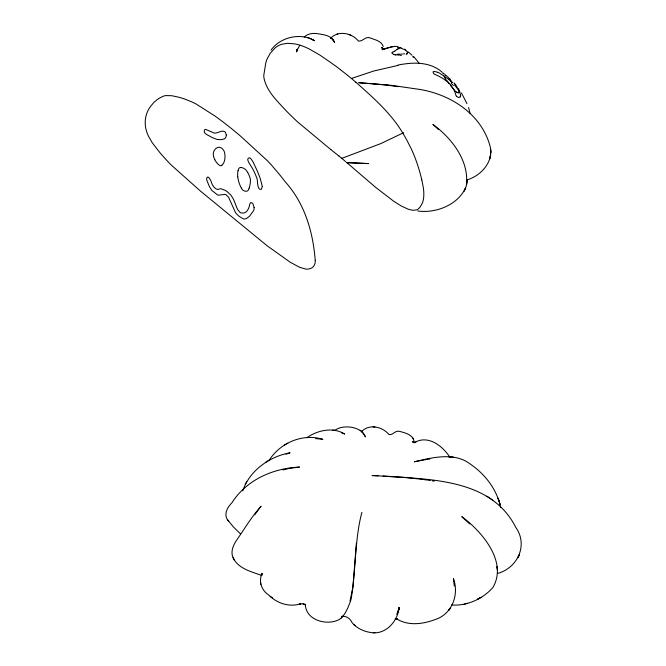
<?xml version="1.0" encoding="UTF-8"?>
<svg xmlns="http://www.w3.org/2000/svg" width="666" height="666" viewBox="0 0 666 666"><rect width="100%" height="100%" fill="white"/><g stroke="black" fill="none" stroke-linecap="round" stroke-linejoin="round"><path stroke-width="1" d="M356.36 543.198L352.93 587.054L350.033 600.865M460.705 95.754L459.723 91.692L454.545 84.857M297.036 49.334L296.603 51.973L297.361 49.192L296.911 50.599L299.8 45.246M242.824 490.8C249.367 470.712 269.655 456.352 290.085 452.813L286.039 454.17M238.045 170.679L238.778 168.59A6.593 3.621 65.1 0 1 239.943 167.649L241.167 167.541M361.921 512.37C354.587 539.085 356.06 570.887 351.032 599.517C348.368 606.976 345.363 615.326 339.235 619.547C326.856 626.032 305.844 620.346 305.311 604.47L305.403 605.277L305.028 604.129L305.353 604.711L303.188 603.804L303.962 603.929L299.625 603.912L300.757 603.804C289.094 607.409 277.114 603.421 268.631 594.971C261.413 590.276 258.441 581.252 262.004 573.318L262.171 574.616L262.029 574.109M399.101 607.509L398.135 611.788L399.101 607.509C397.793 621.819 384.707 635.947 369.522 632.292C362.895 631.102 356.485 627.921 352.131 622.685C350.141 618.523 346.853 616.058 342.049 616.3M442.915 73.61L443.464 73.568M398.526 610.031L399.026 608.408L396.736 614.385M249.184 188.103L248.251 190.193A7.526 4.138 65.1 0 1 247.144 191.05L246.736 191.167A11.205 6.161 65.1 0 1 244.68 191.067L243.207 190.376A4.412 2.423 65.1 0 1 242.049 189.219L241.342 188.137M342.207 616.3L341.516 617.998L341.625 616.308M417.74 210.98C436.28 213.653 459.19 204.462 466.233 186.197C469.821 161.297 451.973 138.42 432.925 124.384L438.511 129.612M464.851 189.619L465.634 187.954L463.877 191.691M246.703 481.818L245.221 484.082M269.172 460.348C280.12 442.798 302.814 433.1 322.852 439.327L315.617 438.578M254.745 514.776L261.089 506.21C251.382 516.941 244.131 529.528 235.847 541.325C233.275 545.562 231.069 550.69 232.367 555.719C236.388 568.223 251.065 571.669 261.988 575.466M407.425 53.663L406.243 54.479M271.07 50.058C280.286 37.046 300.832 32.318 314.543 40.718L311.921 39.494M460.239 96.986L458.524 97.527L456.401 96.237M392.199 52.631L392.041 53.438L393.806 54.362M335.115 430.219C343.073 424.125 361.896 426.481 365.468 436.954L362.82 432.808M304.204 37.046C308.008 33.333 313.694 32.85 318.673 33.874C324.742 34.782 332.326 35.906 334.648 42.632L332.467 39.036M306.826 437.753C317.282 430.261 333.2 426.698 344.672 434.057L341.483 432.742M361.979 431.243C369.672 423.468 382.858 426.981 389.002 434.59C393.14 435.398 395.329 429.87 399.575 431.377C405.344 432.917 413.877 434.915 414.127 442.282M221.945 165.326L221.22 165.734A3.946 2.165 65.1 0 1 220.413 165.726L219.38 165.235A10.215 5.611 65.1 0 1 214.81 159.674M394.53 51.199L396.978 49.442M330.536 38.328C338.303 30.037 352.081 33 358.466 41.092C363.053 41.608 365.892 35.489 370.796 38.17C375.333 39.852 381.668 41.209 383.241 46.478M269.297 460.006L265.351 462.537M392.674 52.281L393.989 51.532M451.49 604.969C466.749 606.218 482.792 598.967 492.815 587.603C508.133 561.871 481.635 531.185 461.779 516.641L469.73 523.917M287.812 443.14L284.315 445.046M403.654 132.684L380.86 143.573L341.775 158.375A2.731 1.499 65.3 0 1 341.583 158.217L341.45 158.1M399.342 48.526L397.444 49.217M381.926 47.494L382.001 48.11M479.72 598.043L477.705 599.059L481.31 597.252M337.779 33.908L336.638 34.357M330.436 38.412L331.185 38.104M467.132 179.87C481.368 175.666 494.505 160.922 489.843 145.338C480.577 112.612 448.035 92.84 415.734 88.861L391.6 85.348L359.79 82.8M497.385 573.501C517.365 568.248 528.488 545.204 515.792 527.422C490.417 476.914 425.79 479.528 377.647 475.765M382.001 49.767L392.674 46.637M384.507 48.909L388.861 47.403M464.052 604.295L467.474 603.246M283.033 469.93L289.252 468.406L299.542 467.066C273.002 468.206 246.412 479.878 231.835 502.922C226.956 507.559 223.077 515.567 228.688 521.27L227.564 519.638M397.985 65.434L373.851 70.987L351.432 78.471M397.727 65.151C412.67 62.021 430.294 61.438 442.349 72.436M361.255 431.943L361.888 431.834M394.613 46.503L395.737 46.387A2.98 1.066 -5.7 0 1 396.986 46.429L399.267 47.453M390.401 46.978L391.991 46.737M429.337 458.857L429.886 458.782L414.335 461.796C432.584 457.517 454.811 451.673 470.995 464.593C485.589 474.667 497.152 490.043 500.674 507.584M397.785 47.561L398.809 47.502M395.179 618.747L397.419 619.005L396.328 618.664C407.975 626.14 422.577 624.25 434.898 619.638C451.898 614.46 459.423 594.738 453.438 578.596L454.287 586.072M458.566 92.874L459.19 92.507L458.907 91.001M399.5 55.103L395.562 54.812M373.285 632.683L374.95 632.7M378.047 475.782L372.053 475.582L377.88 475.782M346.778 162.629L368.614 163.603L346.686 162.579A7.701 4.212 65.3 0 1 346.278 162.229M383.05 475.99L404.345 477.347L425.474 479.711M374.958 426.998L372.952 426.864M358.383 82.734L374.125 83.833M448.376 456.743L453.305 457.109M434.473 71.587L435.248 71.67A11.572 4.113 36.1 0 1 437.046 72.136L437.52 72.294M373.36 83.758L387.67 85.19M335.189 430.361L332.75 430.07M386.588 85.082L398.185 86.68M424.883 479.637L430.228 480.461M432.226 480.819L434.224 481.168M401.148 47.769L400.249 47.594A4.779 2.256 -2.1 0 0 398.809 47.511M383.924 49.101L382.45 48.501M348.693 34.382L351.024 35.298M457.65 92.666L456.493 92.083M308.2 37.596L312.837 39.702M332.018 38.994L333.25 40.31M404.345 49.126L405.91 50.191M338.253 155.494L338.395 155.603A6.768 3.705 65.3 0 0 338.778 155.902L338.844 155.944M338.778 155.894L338.886 155.969A7.509 4.104 65.3 0 1 339.302 156.285L341.292 157.95M486.896 496.153L492.715 500.166M360.148 430.169L361.988 431.468M346.82 162.629L375.433 187.188L393.847 201.34L401.015 205.844L408.166 209.207L412.853 210.314L416.525 209.923A21.145 11.572 65.3 0 0 418.315 208.933L420.446 206.61L422.452 202.872A29.645 16.225 65.3 0 0 423.401 199.35A31.527 17.258 65.3 0 0 423.534 198.518L423.601 198.002A34.257 18.748 65.3 0 0 423.318 187.521L421.836 179.978M413.395 56.627L413.886 57.035M356.352 82.642L356.402 82.684A14.036 7.684 65.3 0 1 356.693 82.917C374.001 98.418 391.833 113.994 403.546 134.39A101.956 55.802 65.3 0 1 406.76 139.985L411.18 148.66A77.414 42.374 65.3 0 1 414.96 157.484L417.174 163.595A108.483 59.382 65.3 0 1 421.811 179.97M340.576 69.838L344.913 73.202A7.093 3.879 65.3 0 0 345.221 73.451L345.379 73.568A6.618 3.621 65.3 0 0 345.704 73.801A6.577 3.596 65.3 0 1 346.095 74.101L347.627 75.366M270.246 596.261L272.694 598.118M342.016 158.525L345.587 161.58M351.548 78.555L355.569 82.01M444.796 74.475L445.704 75.208M331.052 149.775L335.439 153.23A7.026 3.846 65.3 0 0 335.656 153.405L336.28 153.863A6.968 3.813 65.3 0 1 336.48 154.021L337.962 155.22M448.851 79.396L439.776 73.293A10.939 3.813 35.7 0 0 437.479 72.228M445.787 75.283L450.424 79.304M340.301 69.597L335.706 66.059A22.011 12.046 65.3 0 0 334.582 65.276L334.24 65.068A16.95 9.274 65.3 0 1 333.092 64.294L332.517 63.836A32.784 17.949 65.3 0 0 331.943 63.387L319.913 55.12L309.382 49.043A101.49 55.553 65.3 0 0 294.871 43.906L287.546 43.298L281.785 44.256A64.893 35.514 65.3 0 0 275.433 47.602L270.321 53.122L267.033 59.091A45.363 24.833 65.3 0 0 265.726 63.337L263.794 75.266A12.829 7.026 65.3 0 0 263.886 77.539C266.333 90.876 276.848 100.649 285.639 110.231A258.416 141.442 65.3 0 0 297.677 121.995L330.877 149.617M347.769 75.499L348.143 75.791A5.819 3.188 65.3 0 0 348.318 75.924L348.426 75.999A8.125 4.446 65.3 0 1 348.793 76.282L351.24 78.347M356.077 82.484L355.919 82.343A3.297 1.807 65.3 0 1 355.702 82.143L355.702 82.143M408.308 51.94L412.038 55.245M450.807 81.061L452.214 82.368M353.804 624.492L355.053 625.649M240.218 533.624L233.4 526.948L228.138 520.479M453.971 82.875L454.662 83.666M451.964 87.296L455.02 90.884A4.504 1.224 50 0 0 456.468 92.033M451.548 86.763L450.366 85.256M448.418 82.717L448.876 83.325M455.744 85.015L457.276 87.454M419.38 63.52L415.068 58.233A10.773 0.774 52.1 0 0 413.919 57.076M407.351 51.548L407.775 52.497M446.736 80.378L447.136 80.961M449.933 457.242C442.407 445.887 428.205 434.482 414.252 442.649L415.925 442.274L413.37 442.557L414.718 442.599L412.554 441.558L413.295 442.474L413.087 441.949M382.808 48.976L382.184 47.677M445.171 77.914L443.573 75.116M247.719 172.511L246.978 171.32A7.509 4.129 65.1 0 0 244.78 168.989L243.723 168.332A12.87 7.076 65.1 0 0 241.167 167.541M461.455 92.932L466.958 103.655M232.983 557.667L234.149 559.848M214.768 159.698L213.744 157.134A5.145 2.822 65.1 0 1 213.536 156.102C211.763 149.659 219.355 143.39 223.585 150.283A3.455 1.898 65.1 0 1 224.167 151.34L224.8 153.688A18.673 10.256 65.1 0 1 221.861 165.176M499.092 500.99L498.026 498.21L500.066 504.295L499.891 503.687M413.062 438.161L413.519 439.452M468.589 107.567L470.013 113.262M260.523 582.717L260.797 584.39M237.72 176.898L237.67 176.074A24.076 13.228 65.1 0 1 238.053 170.687M456.41 96.195A4.562 1.765 79.6 0 1 455.894 95.305C453.504 84.457 443.897 78.197 434.349 74.159A2.631 0.891 29.9 0 1 433.608 73.543L433.033 71.986A5.719 1.898 32.3 0 1 433.4 71.695L433.674 71.637A8.866 3.097 35.3 0 1 434.382 71.495M460.547 95.529A6.76 2.622 72.4 0 1 460.164 96.828M451.09 83.208A33.8 26.981 22.8 0 1 453.38 85.548M449.125 79.204A27.09 12.87 34.2 0 1 451.123 80.919M449.3 79.72A17.133 3.48 41.2 0 1 452.172 82.492M454.587 83.625A9.432 1.773 42.9 0 1 455.661 84.965M458.674 88.745A58.883 17.865 33.1 0 1 458.899 89.277M458.233 88.978A61.122 16.683 36.8 0 1 459.14 91.142M458.508 92.807A11.28 2.547 45.4 0 1 457.559 92.541M448.801 82.959A17.266 2.564 48.3 0 1 447.544 81.26M446.203 79.995A24.634 4.529 46.8 0 1 444.697 77.522M443.156 73.202A12.737 1.582 49.6 0 1 444.139 73.618M412.72 56.777A14.652 1.44 56.9 0 1 413.553 56.893M382.6 48.51A4.312 1.149 12.5 0 1 382.101 48.118M384.523 49.126A3.105 1.44 -1.8 0 1 383.982 49.043M392.682 46.861A13.095 6.061 -4.6 0 1 394.497 46.354M399.683 47.536A10.198 2.256 10.2 0 1 398.126 48.127M396.919 49.384A33.017 11.722 46.4 0 1 397.361 49.126M394.788 51.257A34.465 10.215 7.5 0 1 394.28 51.598M392.083 52.547A16.492 7.201 32.5 0 1 392.499 52.156M395.654 54.928A6.477 2.456 23.1 0 1 393.839 54.495M401.382 55.469A30.003 6.335 13.6 0 1 400.482 55.511M402.406 54.079A36.905 4.562 7 0 1 397.286 54.196M404.57 53.829A22.969 4.462 15.2 0 1 403.396 53.888M407.65 52.481A40.451 7.667 5.8 0 1 406.485 53.521M404.928 49.867A15.526 2.373 25.1 0 1 406.676 51.29M400.582 48.094A12.188 4.762 3.1 0 1 403.621 49.317M382.001 47.969A6.918 0.841 83.8 0 1 382.159 47.511M247.71 172.519A14.103 7.751 65.1 0 1 249.916 177.547L250.175 178.438A7.126 3.913 65.1 0 1 250.466 180.344L250.299 183A46.995 25.824 65.1 0 1 249.167 188.095M241.383 188.112A17.674 9.715 65.1 0 1 237.804 176.94M315.226 260.398C315.709 264.244 313.336 268.198 309.357 268.839A30.186 16.583 65.1 0 1 305.761 269.081L299.484 267.233L290.384 262.337L267.033 245.712L200.175 190.842L171.453 165.218A149.209 81.993 65.1 0 1 159.674 152.364L152.314 142.84A18.515 10.173 65.1 0 1 150.574 139.768C143.057 128.421 143.157 114.036 152.656 103.913A39.594 21.753 65.1 0 1 153.971 102.339L157.359 99.5A118.556 65.151 65.1 0 1 159.773 97.919L163.52 96.12A40.501 22.253 65.1 0 1 165.817 95.596L171.728 95.704L178.796 97.219A168.057 92.349 65.1 0 1 185.689 99.425L191.025 101.565A123.21 67.707 65.1 0 1 196.337 104.146L214.943 116.001A337.853 185.656 65.1 0 1 224.309 122.952L228.938 126.565A441.142 242.416 65.1 0 1 239.685 135.373L267.149 160.498A123.909 68.09 65.1 0 1 271.82 165.476L279.204 174.159A206.235 113.337 65.1 0 1 285.181 181.76C304.762 203.413 313.028 231.901 315.226 260.398M262.321 186.455L261.305 189.402L259.665 189.194A3.58 1.965 65.1 0 1 258.858 188.32C256.743 184.649 258.316 180.003 256.11 176.265A33.325 18.315 65.1 0 0 254.579 172.627L254.362 172.169A21.787 11.971 65.1 0 0 253.296 170.08C252.531 167.391 244.089 158.1 249.642 157.809A5.994 3.297 65.1 0 1 250.849 158.699L252.947 161.705L256.976 170.305A69.539 38.212 65.1 0 1 258.291 173.426A75.483 41.475 65.1 0 1 260.231 178.521L262.321 186.455M254.137 207.534L254.071 208.608A13.07 7.184 65.1 0 1 253.613 210.689L249.75 215.909A118.989 65.393 65.1 0 1 248.568 216.983L246.503 218.49L244.43 219.031A9.79 5.378 65.1 0 1 243.157 218.789L239.527 216.592A45.571 25.042 65.1 0 1 238.195 215.501L236.547 213.903A7.742 4.254 65.1 0 1 235.373 212.304L228.58 197.228L225.882 194.639A8.433 4.629 65.1 0 0 225.016 194.38L218.257 195.171A5.819 3.197 65.1 0 1 217.416 194.847L211.838 190.418L209.765 187.154A40.035 21.995 65.1 0 1 208.591 184.657C208.092 182.592 204.97 178.421 207.692 177.039A3.197 1.757 65.1 0 1 209.066 177.739L210.881 180.802A12.204 6.702 65.1 0 1 211.28 181.86L211.78 183.316A8.242 4.529 65.1 0 0 212.521 184.99C213.936 187.412 216.858 190.909 219.897 188.811A9.699 5.328 65.1 0 1 220.746 188.694L225.391 190.434A37.08 20.371 65.1 0 1 227.339 191.825L230.911 195.13L233.217 198.834A58.458 32.126 65.1 0 1 233.982 200.433L237.154 208.508A10.023 5.511 65.1 0 0 238.212 210.273L240.035 212.354A5.145 2.822 65.1 0 0 241.034 212.954L243.59 213.053A23.427 12.87 65.1 0 0 244.68 212.704L245.729 212.146A17.899 9.832 65.1 0 0 246.994 211.014L248.068 209.399A27.031 14.86 65.1 0 0 248.718 207.967C249.808 206.568 249.4 200.616 252.223 203.097A7.301 4.013 65.1 0 1 252.93 203.821L254.137 207.534M226.348 135.165L225.99 136.796A10.981 6.036 65.1 0 1 225.108 138.237A9.724 5.345 65.1 0 1 224.367 138.836L222.178 139.485A55.278 30.378 65.1 0 1 220.596 139.66L217.008 139.444L212.645 137.729A139.793 76.823 65.1 0 1 210.364 136.572C208.183 135.04 203.105 133.783 204.387 130.211A4.67 2.572 65.1 0 1 205.611 129.379L210.797 131.568A26.623 14.627 65.1 0 0 212.063 132.109C216.367 135.498 220.804 129.229 224.817 131.743A4.354 2.389 65.1 0 1 225.591 132.734L226.348 135.165M467.082 180.344L466.641 184.34L467.082 180.344M490.601 154.912L489.943 158.275L490.601 154.912M518.24 557.101L517.89 557.808L519.522 554.562L518.24 557.101M450.474 608.05L448.418 610.605L450.474 608.05M497.152 567.64L497.011 566.674L497.51 570.204L497.152 567.64M490.684 151.498L490.609 149.509L490.742 152.98L490.684 151.498"/></g></svg>
